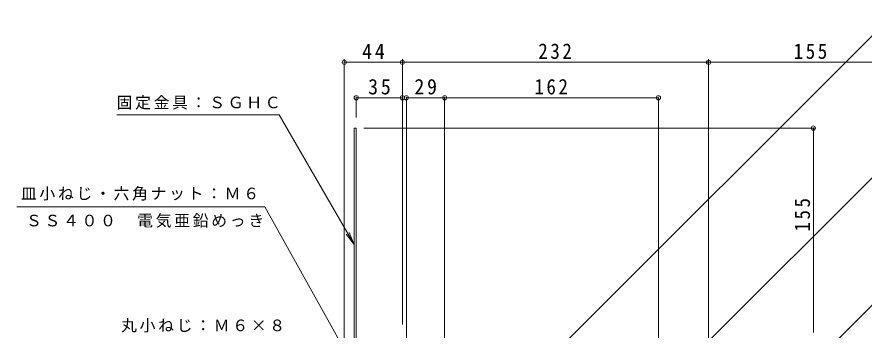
# Model space of a CAD drawing. Units: millimetres at full size, sheet at 1:4. Extents: x -468 to 498, y -549 to 529.
# Drawn here: x -468 to 174, y -75 to 163 of the extents above; entities that cross this region are included whole.
import ezdxf

# ---------------------------------------------------------------- set-up
doc = ezdxf.new("R2010")
doc.units = ezdxf.units.MM
doc.header["$LTSCALE"] = 4
doc.header["$PDMODE"] = 32
doc.header["$PDSIZE"] = 3.2
for name, color, linetype, lineweight in [('0-4_その他', 7, 'Continuous', 9), ('0-5_寸法', 7, 'Continuous', 9), ('0-8', 2, 'Continuous', 9)]:
    doc.layers.add(name, color=color, linetype=linetype, lineweight=lineweight)
doc.styles.add('ＭＳ ゴシック', font='')
doc.styles.get('ＭＳ ゴシック').set_extended_font_data('MS Gothic')

msp = doc.modelspace()

# ---------------------------------------------------------------- linework, layer by layer
at = {"layer": '0-4_その他'}
for p, q in [((-219.977, 131.092), (-219.977, -173.956)), ((-175.977, 128.711), (-219.977, 128.711)), ((-175.977, 131.092), (-175.977, -70.234)), ((-175.977, 128.711), (56.023, 128.711)), ((56.023, 131.092), (56.023, -302.29)), ((56.023, 128.711), (211.023, 128.711)), ((-210.977, 86.766), (-210.977, 102.312)), ((-175.977, 101.761), (-210.977, 101.761)), ((-172.945, 102.312), (-172.945, -106.267)), ((-172.945, 101.761), (-143.945, 101.761)), ((-143.945, 102.312), (-143.945, -137.444)), ((-143.945, 101.761), (18.054, 101.761)), ((18.054, 101.761), (18.054, -292.476)), ((137.182, 78.766), (-205.2, 78.766)), ((135.479, 78.766), (135.479, -76.234))]:
    msp.add_line(p, q, dxfattribs=at)
for p in [(-219.977, 128.711), (-175.977, 128.711), (56.023, 128.711), (-210.977, 101.761), (-175.977, 101.761), (-172.945, 101.761), (-143.945, 101.761), (18.054, 101.761), (135.479, 78.766)]:
    msp.add_point(p, dxfattribs=at)
at = {"layer": '0-5_寸法'}
for p, q in [((-136.856, -168.004), (194.292, 163.145)), ((-392.443, 88.793), (-269.375, 88.793)), ((-212.578, -9.582), (-269.375, 88.793)), ((-115.75, -254.629), (228.643, 89.764)), ((-280.319, 19.052), (-468.06, 19.052)), ((-212.059, -103.235), (-280.319, 19.052)), ((-212.578, -9.582), (-218.665, -1.649)), ((-212.578, -9.582), (-216.405, -0.343)), ((-29.665, -265.263), (228.643, -6.956))]:
    msp.add_line(p, q, dxfattribs=at)
at = {"layer": '0-8'}
for p, q in [((-212.578, 78.766), (-210.977, 78.766)), ((-212.578, 78.766), (-212.578, -177.967)), ((-210.977, -177.872), (-210.977, 78.766))]:
    msp.add_line(p, q, dxfattribs=at)

# ---------------------------------------------------------------- texts
at = {"layer": '0-4_その他', "color": 2, "char_height": 11.73, "attachment_point": 7, "style": 'ＭＳ ゴシック'}
for s, insert in [('\\T1.27;\\W0.95;44', (-206.477, 131.111)), ('\\T1.27;\\W0.9;232', (-72.977, 131.111)), ('\\T1.27;\\W0.9;155', (120.523, 131.111)), ('\\T1.27;\\W0.95;35', (-201.977, 104.161)), ('\\T1.27;\\W0.95;29', (-166.945, 104.161)), ('\\T1.27;\\W0.9;162', (-75.946, 104.161))]:
    msp.add_mtext(s, dxfattribs=dict(at, insert=insert))
at = {"layer": '0-4_その他', "color": 2, "insert": (133.079, 0.291), "char_height": 11.73, "attachment_point": 7, "rotation": 90, "style": 'ＭＳ ゴシック'}
msp.add_mtext('\\T1.27;\\W0.9;155', dxfattribs=at)
at = {"layer": '0-5_寸法', "char_height": 8.798, "attachment_point": 7, "style": 'ＭＳ ゴシック'}
for s, insert in [('\\T1.17;固定金具：ＳＧＨＣ', (-392.559, 92.788)), ('\\T1.17;皿小ねじ・六角ナット：Ｍ６', (-465.055, 23.757)), ('\\T1.17;ＳＳ４００\u3000電気亜鉛めっき', (-461.22, 3.154)), ('\\T1.17;丸小ねじ：Ｍ６×８', (-389.129, -76.336))]:
    msp.add_mtext(s, dxfattribs=dict(at, insert=insert))

doc.saveas('drawing.dxf')
